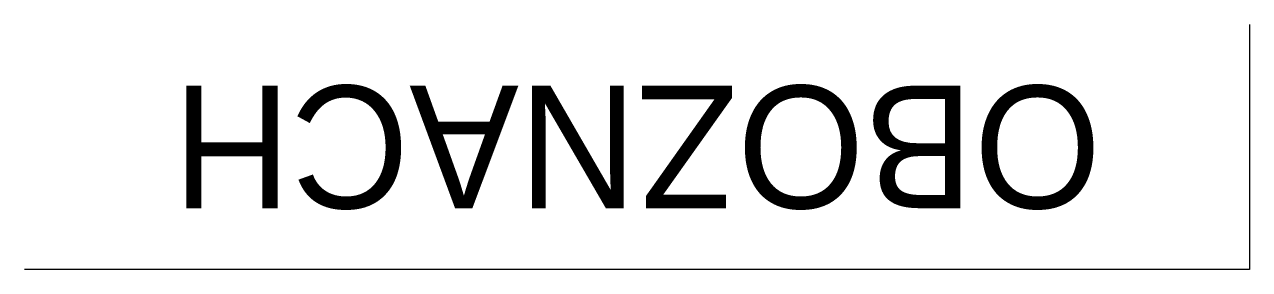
# Model space of a CAD drawing. Extents: x 20 to 90, y -19 to -5.
import ezdxf
from ezdxf.enums import TextEntityAlignment as Align

# ---------------------------------------------------------------- set-up
doc = ezdxf.new("R2010")
doc.units = 0
doc.header["$LTSCALE"] = 7
doc.header["$MEASUREMENT"] = 0
doc.layers.get('0').update_dxf_attribs({"linetype": 'CONTINUOUS'})
doc.styles.add('T', font='es_win.shx', dxfattribs={"bigfont": 'my_b_f.shx'})

msp = doc.modelspace()

# ---------------------------------------------------------------- linework, layer by layer
at = {"color": 1, "linetype": 'ByBlock'}
for p, q in [((90, -5), (90, -19)), ((90, -19), (20, -19))]:
    msp.add_line(p, q, dxfattribs=at)

# ---------------------------------------------------------------- texts
at = {"color": 74, "linetype": 'ByBlock', "style": 'T'}
msp.add_attdef('OBOZNACH', text='', height=7, rotation=180, dxfattribs=at).set_placement((55, -12), align=Align.MIDDLE)

doc.saveas('drawing.dxf')
